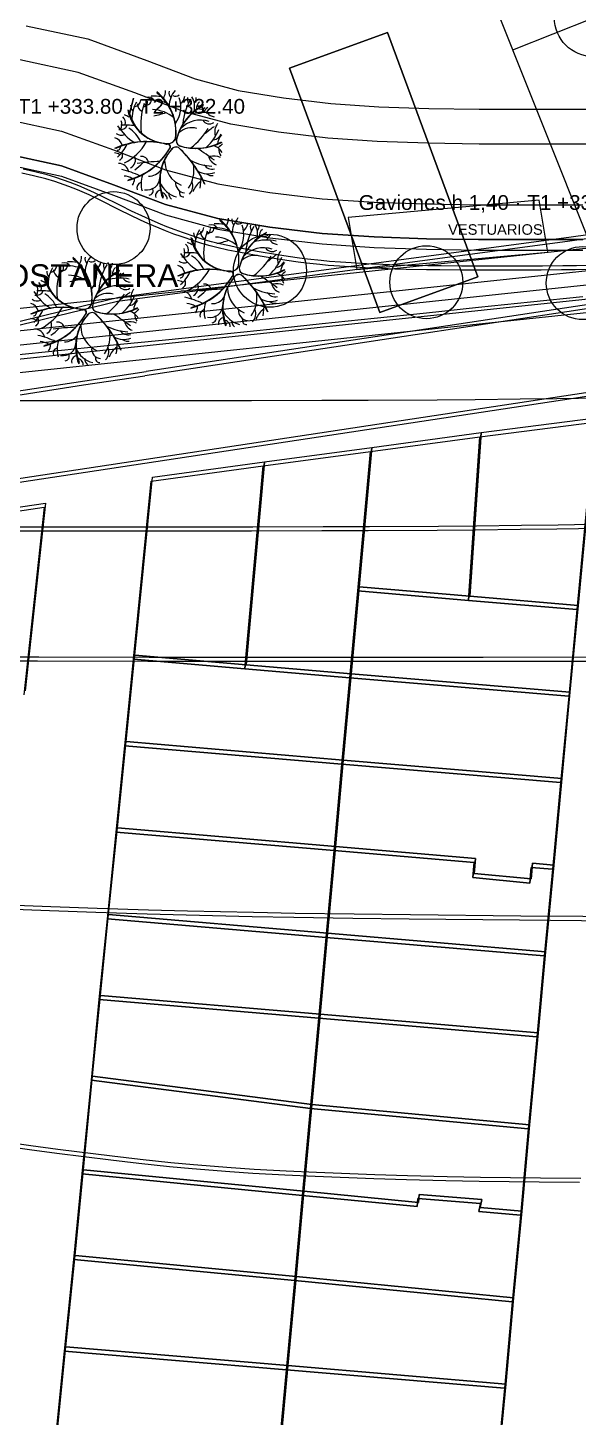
# Model space of a CAD drawing. Header units: metres. Extents: x -1097 to 1588, y -673 to 884.
# Drawn here: x 652.1 to 715.5, y 131.9 to 291.8 of the extents above; entities that cross this region are included whole.
import ezdxf

# ---------------------------------------------------------------- set-up
doc = ezdxf.new("R2010")
doc.units = ezdxf.units.M
for name, color, linetype, lineweight, plot in [('ARBOLES_PROY', 3, 'Continuous', 0, False), ('CORTE-TEXTO', 7, 'Continuous', 0, False), ('COTAS', 7, 'Continuous', 0, False), ('CRECIDA_Q100', 5, 'Continuous', 0, False), ('EXTENSIONES', 252, 'Continuous', 0, False), ('HATCHS', 7, 'Continuous', 0, False), ('PROY-CICLOVIA', 1, 'Continuous', 0, False), ('PROY-TEXTO', 7, 'Continuous', 0, False), ('SUDS-CUNETA_VERDE', 3, 'Continuous', 0, False), ('TERRAZAS-GAVIONES', 8, 'Continuous', 0, False), ('TERRENO', 188, 'Continuous', 0, False), ('Usos Dep.', 94, 'Continuous', 0, False), ('VEGETACION', 85, 'Continuous', 0, False), ('VISTA', 7, 'Continuous', 0, False), ('VISTA LEJOS', 7, 'Continuous', 0, False)]:
    doc.layers.add(name, color=color, linetype=linetype, lineweight=lineweight, plot=plot)
doc.styles.add('ARIAL', font='arial.ttf')

msp = doc.modelspace()

# ---------------------------------------------------------------- linework, layer by layer
at = {"layer": ''}
for points in [[(651.93, 292.06), (659.04, 290.54), (665.84, 288.07), (671.4, 285.95), (676.34, 284.62), (681.56, 283.76), (687.02, 283.09), (692.55, 282.74), (698.29, 282.53), (704.09, 282.44), (721.75, 282.44), (727.18, 282.69), (732.6, 283.25), (737.76, 284.04), (742.69, 285.34), (748.25, 287.38), (755.13, 289.84), (762.41, 291.19), (768.93, 291.88)], [(721.84, 278.44), (704.06, 278.44), (698.18, 278.54), (692.35, 278.74), (686.65, 279.11), (680.99, 279.79), (675.49, 280.71), (670.16, 282.14), (664.44, 284.32), (657.94, 286.68), (651.23, 288.12)]]:
    msp.add_lwpolyline(points, dxfattribs=at)
msp.add_lwpolyline([(690, 264), (712, 266), (711, 272), (689, 270)], close=True, dxfattribs=at)
at = {"layer": 'ARBOLES_PROY'}
for centre in [(662, 268.76), (680, 263.86), (698, 262.54), (716, 262.44)]:
    msp.add_circle(centre, 4.2, dxfattribs=at)
at = {"layer": 'CRECIDA_Q100'}
msp.add_lwpolyline([(650, 281.23), (656, 279.94), (662, 277.76), (668, 275.48), (674, 273.86), (680, 272.86), (686, 272.14), (692, 271.75), (698, 271.54), (704, 271.44), (710, 271.44), (716, 271.44)], dxfattribs=at)
at = {"layer": 'EXTENSIONES'}
msp.add_lwpolyline([(682.26, 287.18), (693.53, 291.29), (703.94, 263.15), (692.66, 259.05)], close=True, dxfattribs=at)
at = {"layer": 'HATCHS', "color": 251}
msp.add_lwpolyline([(693.53, 291.29), (682.26, 287.18), (692.66, 259.05), (703.94, 263.15)], close=True, dxfattribs=at)
at = {"layer": 'PROY-CICLOVIA'}
msp.add_lwpolyline([(560.77, 265.76), (635, 257.84), (719.22, 266.76), (798.36, 276.65), (829.56, 288.35), (830.48, 285.91), (798.99, 274.11), (719.52, 264.17), (635, 255.22), (560.47, 263.17), (485.5, 272.17), (485.81, 274.75), (560.77, 265.76)], close=True, dxfattribs=at)
at = {"layer": 'SUDS-CUNETA_VERDE'}
msp.add_lwpolyline([(560.29, 261.58), (635, 253.61), (719.7, 262.58), (799.37, 272.54), (831.06, 284.43), (904.04, 313.42), (905.22, 310.44), (832.23, 281.45), (832.2, 281.43), (800.32, 269.48), (800.14, 269.42), (799.96, 269.39), (720.08, 259.41), (720.05, 259.4), (635.17, 250.41), (635, 250.41), (634.83, 250.41), (559.94, 258.4), (559.92, 258.41), (484.93, 267.4), (485.31, 270.58), (560.29, 261.58)], close=True, dxfattribs=at)
msp.add_lwpolyline([(485.12, 268.99), (560.11, 259.99), (635, 252.01), (719.89, 260.99), (799.76, 270.98), (831.64, 282.93), (904.63, 311.93)], dxfattribs=at)
at = {"layer": 'TERRAZAS-GAVIONES'}
for points in [[(650, 277.23), (656, 275.94), (662, 273.76), (668, 271.48), (674, 269.86), (680, 268.86), (686, 268.14), (692, 267.75), (698, 267.54), (704, 267.44), (710, 267.44), (716, 267.44)], [(650, 277.23), (656, 275.94), (662, 273.76), (668, 271.48), (674, 269.86), (680, 268.86), (686, 268.14), (692, 267.75), (698, 267.54), (704, 267.44), (710, 267.44), (716, 267.44)], [(716, 267.44), (710, 267.44), (704, 267.44), (698, 267.54), (692, 267.75), (686, 268.14), (680, 268.86), (674, 269.86), (668, 271.48), (662, 273.76), (656, 275.94), (650, 277.23)], [(650, 277.23), (656, 275.94), (662, 273.76), (668, 271.48), (674, 269.86), (680, 268.86), (686, 268.14), (692, 267.75), (698, 267.54), (704, 267.44), (710, 267.44), (716, 267.44)], [(650, 276.03), (656, 274.74), (662, 272.56), (668, 270.28), (674, 268.66), (680, 267.66), (686, 266.94), (692, 266.55), (698, 266.34), (704, 266.24), (710, 266.24), (716, 266.24)], [(716, 260.86), (710, 260.24), (704, 259.61), (698, 258.98), (692, 258.35), (686, 257.73), (680, 257.11), (674, 256.49), (668, 255.88), (662, 255.28), (656, 254.68), (650, 254.06)]]:
    msp.add_lwpolyline(points, dxfattribs=at)
at = {"layer": 'TERRENO'}
for points in [[(717.45, 264.01), (715.12, 263.97), (713.57, 263.95), (711.23, 263.93), (708.9, 263.93), (704.23, 263.93), (701.9, 263.93), (699.57, 263.95), (698.01, 263.97), (695.68, 264.01), (694.38, 264.04), (692.83, 264.1), (691.53, 264.16), (689.2, 264.29), (687.99, 264.37), (686.7, 264.47), (685.74, 264.56), (684.19, 264.73), (683.24, 264.85), (681.94, 265.04), (680.73, 265.23), (678.4, 265.62), (677.22, 265.83), (676.01, 266.06), (675.17, 266.24), (673.88, 266.54), (673.13, 266.73), (672.18, 267), (671.34, 267.27), (669.79, 267.79), (668.95, 268.08), (668, 268.44), (667.25, 268.75), (665.96, 269.31), (665.12, 269.69), (663.91, 270.26), (662.73, 270.84), (660.4, 272.01), (659.18, 272.59), (657.86, 273.17), (656.87, 273.55), (655.23, 274.11), (654.21, 274.42), (652.8, 274.78), (651.46, 275.07)], [(645.26, 248.93), (653.4, 248.93), (669.73, 248.93), (677.87, 248.93), (685.97, 248.95), (691.31, 248.97), (699.26, 249.01), (703.63, 249.04), (708.79, 249.1), (713.01, 249.16), (720.53, 249.29)], [(645.26, 233.93), (653.4, 233.93), (669.73, 233.93), (677.87, 233.93), (685.97, 233.95), (691.31, 233.97), (699.26, 234.01), (703.63, 234.04), (708.79, 234.1), (713.01, 234.16), (720.53, 234.29)], [(644.87, 218.97), (653.25, 218.95), (665.95, 218.93), (678.74, 218.93), (704.4, 218.93), (717.19, 218.94), (729.89, 218.97), (738.27, 219), (750.71, 219.09), (757.53, 219.16), (765.57, 219.27), (772.14, 219.4), (783.8, 219.66), (789.76, 219.81), (795.98, 220.01), (800.39, 220.19), (807.39, 220.54), (811.54, 220.78), (816.98, 221.15), (821.9, 221.54), (831.24, 222.32), (835.87, 222.73), (840.45, 223.19)], [(644.51, 190.62), (654.62, 190.23), (659.96, 190.04), (665.86, 189.85), (670.37, 189.73), (677.97, 189.56), (682.76, 189.47), (689.53, 189.37), (696.02, 189.29), (708.72, 189.16), (715.87, 189.1), (724.63, 189.04), (732.07, 189.01), (745.63, 188.96), (754.77, 188.95), (768.62, 188.93), (782.57, 188.93), (810.57, 188.93), (824.52, 188.94), (838.41, 188.96)], [(649.16, 163.19), (652.33, 162.73), (655.46, 162.31), (661.68, 161.54), (664.92, 161.15), (668.44, 160.78), (671.05, 160.54), (675.37, 160.19), (678.04, 160.01), (681.72, 159.81), (685.2, 159.66), (691.94, 159.4), (695.7, 159.27), (700.25, 159.16), (704.07, 159.09), (710.98, 159), (715.61, 158.96)]]:
    msp.add_lwpolyline(points, dxfattribs=at)
at = {"layer": 'Usos Dep.'}
msp.add_lwpolyline([(698.66, 312.5), (717.21, 266.07), (735.79, 273.49), (717.23, 319.92)], close=True, dxfattribs=at)
msp.add_lwpolyline([(707.94, 289.28), (726.51, 296.7)], dxfattribs=at)
msp.add_circle((717.22, 292.99), 4.49, dxfattribs=at)
at = {"layer": 'VEGETACION'}
for centre, radius, start, end in [((667.96, 281.33), 3.84, 149.9473, -176.8254), ((664.27, 283.6), 0.878, -80.5732, -5.4598), ((665.71, 283.03), 0.939, 178.8709, -119.6274), ((672.99, 280.6), 7.86, 161.4244, -173.9045), ((665.8, 283.49), 0.548, -126.8376, -2.2225), ((665.35, 283.28), 0.561, -77.8599, 7.8919), ((666.02, 283.06), 0.775, 26.989, 112.3536), ((666.34, 278.73), 4.75, 68.3223, 95.6759), ((666.64, 277.37), 6.57, 82.3394, 92.5468), ((663.34, 279.85), 5.86, -7.0126, 51.7609), ((663.39, 279.84), 5.8, -7.0126, 51.7609), ((663.45, 279.82), 5.74, -7.0126, 51.7609), ((663.51, 279.81), 5.69, -7.0126, 51.7609), ((666.12, 284.62), 1.87, -30.3109, -0.1369), ((669.21, 284.36), 0.839, 169.6778, -136.2887), ((671.39, 282.69), 3, 140.203, 178.1947), ((669.16, 284.51), 0.58, -125.0679, -46.7585), ((666.62, 282.69), 3.13, -37.04, 20.2784), ((668.86, 284.19), 1.38, -52.2138, -10.7459), ((676.23, 280.34), 6.26, 148.3668, 175.7309), ((671.85, 283.65), 1.35, 174.4694, -156.1224), ((669.16, 282.74), 2.18, -14.1206, 31.5271), ((670.49, 283.79), 1.04, -37.8757, -0.6938), ((672.48, 282.59), 0.93, 129.1335, -169.7906), ((662.45, 280.88), 0.931, -14.6065, 49.1598), ((660.78, 276.28), 6.05, 60.2465, 65.6779), ((668.29, 283.24), 4.73, -169.3991, -90.6111), ((668.3, 283.19), 4.68, -169.3991, -90.6111), ((668.31, 283.14), 4.64, -169.3991, -90.6111), ((668.31, 283.09), 4.59, -169.3991, -90.6111), ((664.82, 282.83), 0.855, 175.5863, -134.2924), ((666.3, 278.33), 4.09, 49.1819, 87.2866), ((664.45, 292.81), 11.33, -78.8812, -71.6233), ((675, 277.6), 5.91, 117.2325, 165.0827), ((674.94, 277.61), 5.85, 117.2325, 165.0827), ((675.12, 277.58), 6.03, 117.2325, 165.0827), ((675.06, 277.59), 5.97, 117.2325, 165.0827), ((672.36, 277.08), 5, 77.262, 107.3482), ((672.07, 283.28), 0.81, -119.4079, -53.7772), ((673.49, 281.61), 1.21, 122.4262, 158.3906), ((673.68, 282.71), 1.13, -141.3142, -95.8118), ((667.59, 283.74), 6.03, -148.0271, -121.8354), ((662.81, 280.93), 0.827, -103.4701, -23.891), ((661.71, 280.66), 1.25, -25.4563, 21.2377), ((663.41, 273.27), 7.35, 81.8669, 94.4128), ((661.85, 277.25), 3.58, 23.3346, 57.9119), ((671.01, 278.12), 2.19, 74.3184, 131.5501), ((672, 278.07), 3.12, 70.8016, 137.4059), ((664.93, 285.35), 9.48, -50.9616, -32.7007), ((673.03, 281.68), 0.922, -146.5166, -56.5593), ((682.03, 268.77), 14.41, 125.9438, 130.9474), ((669.34, 281.96), 5.12, -49.014, -20.954), ((675.33, 279.79), 1.69, 143.1596, -166.5877), ((665.76, 269.84), 8.88, 74.7272, 114.2407), ((661.87, 278.02), 1.15, 14.1637, 76.1762), ((665.79, 269.92), 8.79, 74.7272, 114.2407), ((665.82, 270.01), 8.7, 74.7272, 114.2407), ((662.86, 280.33), 0.88, -130.2988, -61.7859), ((665.85, 270.1), 8.61, 74.7272, 114.2407), ((659.28, 280.48), 4.76, -47.9098, -25.8136), ((660.62, 281.5), 5.87, -63.0744, -28.8672), ((668.23, 278.12), 0.308, -49.8029, 114.2093), ((668.22, 278.12), 0.311, -49.8029, 114.2093), ((668.24, 278.13), 0.305, -49.8029, 114.2093), ((668.25, 278.13), 0.302, -49.8029, 114.2093), ((668.29, 279.42), 0.907, -93.1322, -17.9739), ((668.3, 279.41), 0.898, -93.1322, -17.9739), ((668.31, 279.4), 0.889, -93.1322, -17.9739), ((668.31, 279.39), 0.88, -93.1322, -17.9739), ((669.89, 278.82), 0.667, 153.4198, -121.2712), ((669.88, 278.82), 0.66, 153.4198, -121.2712), ((669.91, 278.83), 0.681, 153.4198, -121.2712), ((669.9, 278.83), 0.674, 153.4198, -121.2712), ((671.47, 284.15), 6.2, -108.1317, -62.2585), ((671.49, 284.2), 6.26, -108.1317, -62.2585), ((671.52, 284.26), 6.33, -108.1317, -62.2585), ((671.54, 284.32), 6.39, -108.1317, -62.2585), ((673.14, 276.78), 1.51, 26.9787, 76.13), ((673.33, 280.04), 1.13, -79.471, -22.6738), ((675.8, 278.31), 1.83, 139.4516, 176.9574), ((681.6, 270.28), 10.79, 130.7293, 134.4144), ((662.12, 276.42), 0.997, 52.2518, 90.5793), ((662.42, 278.12), 0.39, -87.4794, 11.746), ((662.44, 277.14), 0.61, -65.7095, 27.1401), ((661.57, 281.91), 7.95, -74.8679, -30.4024), ((661.64, 281.87), 7.87, -74.8679, -30.4024), ((661.72, 281.84), 7.79, -74.8679, -30.4024), ((661.79, 281.8), 7.71, -74.8679, -30.4024), ((663.46, 276.63), 1.07, -61.5198, 22.9503), ((665.24, 276.23), 0.78, 6.6356, 100.1339), ((672.8, 274.18), 5.51, 138.4124, -158.9788), ((672.76, 274.22), 5.45, 138.4124, -158.9788), ((672.72, 274.26), 5.4, 138.4124, -158.9788), ((672.69, 274.3), 5.34, 138.4124, -158.9788), ((669.2, 277.47), 0.634, 64.1571, 144.9717), ((669.2, 277.46), 0.64, 64.1571, 144.9717), ((669.2, 277.49), 0.621, 64.1571, 144.9717), ((669.2, 277.48), 0.627, 64.1571, 144.9717), ((661, 268.84), 12.51, 23.8645, 47.4059), ((660.92, 268.74), 12.64, 23.8645, 47.4059), ((660.84, 268.64), 12.77, 23.8645, 47.4059), ((660.75, 268.55), 12.9, 23.8645, 47.4059), ((637.29, 226.83), 61.59, 53.8701, 56.0677), ((674.26, 277.36), 1.37, -169.0993, -108.5458), ((673.55, 275.27), 1.78, 65.2459, 104.8545), ((675.42, 277.83), 1.31, 175.4194, -146.0112), ((662.55, 274.99), 1.22, 10.8837, 88.4892), ((661.23, 267.27), 8.4, 63.1155, 78.2042), ((662.47, 278.71), 3.78, -58.5365, -40.244), ((668.28, 247.86), 28.58, 91.8959, 97.1824), ((666.1, 276.4), 1.65, -93.0608, -33.7955), ((671.03, 276.6), 3.15, -178.6401, -113.41), ((667.54, 275.44), 3.72, -34.2307, 10.3731), ((673.54, 281.57), 5.67, -117.2715, -92.2861), ((672.83, 277.1), 2.09, -122.2591, -66.9897), ((673.33, 276.6), 1.05, -148.9222, -74.8688), ((663.2, 273.02), 1.74, 55.0521, 89.7129), ((663.1, 274.44), 1.31, -33.6652, 0.2761), ((665.36, 273.4), 0.66, 109.7766, -161.1616), ((668.37, 273.89), 3.2, 162.2918, -164.5827), ((665.86, 274.63), 1.47, -101.2643, -1.1503), ((669.97, 275.13), 2.86, -157.3326, -104.242), ((670.26, 273.94), 1.12, 172.8016, -94.3436), ((669.7, 273.62), 1.42, -42.0554, 18.6273), ((673.37, 272.2), 2.35, 124.7312, 160.552), ((666.11, 274.52), 5.97, -11.3278, 2.7521), ((673.34, 275.88), 1.08, -121.9118, -83.5178), ((666.05, 273.08), 0.513, -86.0663, 31.7343), ((667.51, 272.48), 0.675, 102.0332, -164.9929), ((667.47, 272.13), 0.696, -2.8136, 89.859), ((669.17, 272.75), 0.818, 174.9157, -126.473), ((670.05, 272.81), 0.456, 157.6352, -83.3031), ((671.51, 268.91), 0.878, -80.5732, -5.4598), ((673.04, 268.8), 0.548, -126.8376, -2.2225), ((672.59, 268.6), 0.561, -77.8599, 7.8919), ((673.26, 268.37), 0.775, 26.989, 112.3536), ((673.58, 264.05), 4.75, 68.3223, 95.6759), ((673.88, 262.68), 6.57, 82.3394, 92.5468), ((670.58, 265.17), 5.86, -7.0126, 51.7609), ((670.64, 265.15), 5.8, -7.0126, 51.7609), ((670.69, 265.14), 5.74, -7.0126, 51.7609), ((670.75, 265.12), 5.69, -7.0126, 51.7609), ((673.36, 269.93), 1.87, -30.3109, -0.1369), ((676.46, 269.67), 0.839, 169.6778, -136.2887), ((678.63, 268.01), 3, 140.203, 178.1947), ((676.4, 269.83), 0.58, -125.0679, -46.7585), ((673.86, 268.01), 3.13, -37.04, 20.2784), ((676.1, 269.51), 1.38, -52.2138, -10.7459), ((683.48, 265.65), 6.26, 148.3668, 175.7309), ((679.09, 268.96), 1.35, 174.4694, -156.1224), ((676.4, 268.06), 2.18, -14.1206, 31.5271), ((677.73, 269.1), 1.04, -37.8757, -0.6938), ((668.03, 261.59), 6.05, 60.2465, 65.6779), ((675.54, 268.55), 4.73, -169.3991, -90.6111), ((675.54, 268.51), 4.68, -169.3991, -90.6111), ((675.55, 268.46), 4.64, -169.3991, -90.6111), ((675.56, 268.41), 4.59, -169.3991, -90.6111), ((672.07, 268.14), 0.855, 175.5863, -134.2924), ((675.2, 266.64), 3.84, 149.9473, -176.8254), ((672.96, 268.34), 0.939, 178.8709, -119.6274), ((680.23, 265.91), 7.86, 161.4244, -173.9045), ((673.54, 263.65), 4.09, 49.1819, 87.2866), ((671.69, 278.12), 11.33, -78.8812, -71.6233), ((682.18, 262.92), 5.85, 117.2325, 165.0827), ((682.37, 262.9), 6.03, 117.2325, 165.0827), ((682.31, 262.91), 5.97, 117.2325, 165.0827), ((682.24, 262.91), 5.91, 117.2325, 165.0827), ((679.6, 262.39), 5, 77.262, 107.3482), ((679.72, 267.9), 0.93, 129.1335, -169.7906), ((679.31, 268.6), 0.81, -119.4079, -53.7772), ((680.73, 266.93), 1.21, 122.4262, 158.3906), ((680.93, 268.02), 1.13, -141.3142, -95.8118), ((656.46, 265.55), 1.87, -30.3109, -0.1369), ((659.55, 265.29), 0.839, 169.6778, -136.2887), ((661.73, 263.63), 3, 140.203, 178.1947), ((674.83, 269.05), 6.03, -148.0271, -121.8354), ((670.06, 266.25), 0.827, -103.4701, -23.891), ((668.95, 265.98), 1.25, -25.4563, 21.2377), ((670.65, 258.58), 7.35, 81.8669, 94.4128), ((669.69, 266.2), 0.931, -14.6065, 49.1598), ((669.09, 262.56), 3.58, 23.3346, 57.9119), ((678.25, 263.44), 2.19, 74.3184, 131.5501), ((679.24, 263.38), 3.12, 70.8016, 137.4059), ((672.18, 270.67), 9.48, -50.9616, -32.7007), ((680.27, 266.99), 0.922, -146.5166, -56.5593), ((689.27, 254.09), 14.41, 125.9438, 130.9474), ((676.58, 267.27), 5.12, -49.014, -20.954), ((682.57, 265.1), 1.69, 143.1596, -166.5877), ((658.3, 262.27), 3.84, 149.9473, -176.8254), ((654.61, 264.54), 0.878, -80.5732, -5.4598), ((656.05, 263.96), 0.939, 178.8709, -119.6274), ((663.33, 261.53), 7.86, 161.4244, -173.9045), ((656.14, 264.42), 0.548, -126.8376, -2.2225), ((655.69, 264.22), 0.561, -77.8599, 7.8919), ((656.36, 264), 0.775, 26.989, 112.3536), ((656.68, 259.67), 4.75, 68.3223, 95.6759), ((656.98, 258.31), 6.57, 82.3394, 92.5468), ((653.68, 260.79), 5.86, -7.0126, 51.7609), ((653.73, 260.77), 5.8, -7.0126, 51.7609), ((653.79, 260.76), 5.74, -7.0126, 51.7609), ((653.85, 260.74), 5.69, -7.0126, 51.7609), ((659.5, 265.45), 0.58, -125.0679, -46.7585), ((656.96, 263.63), 3.13, -37.04, 20.2784), ((665.46, 258.52), 6.03, 117.2325, 165.0827), ((665.4, 258.53), 5.97, 117.2325, 165.0827), ((659.2, 265.13), 1.38, -52.2138, -10.7459), ((666.57, 261.27), 6.26, 148.3668, 175.7309), ((662.19, 264.58), 1.35, 174.4694, -156.1224), ((659.5, 263.68), 2.18, -14.1206, 31.5271), ((660.83, 264.73), 1.04, -37.8757, -0.6938), ((662.82, 263.52), 0.93, 129.1335, -169.7906), ((673, 255.15), 8.88, 74.7272, 114.2407), ((669.11, 263.33), 1.15, 14.1637, 76.1762), ((673.03, 255.24), 8.79, 74.7272, 114.2407), ((673.06, 255.32), 8.7, 74.7272, 114.2407), ((670.1, 265.64), 0.88, -130.2988, -61.7859), ((673.1, 255.41), 8.61, 74.7272, 114.2407), ((667.86, 266.81), 5.87, -63.0744, -28.8672), ((675.53, 264.73), 0.907, -93.1322, -17.9739), ((675.54, 264.72), 0.898, -93.1322, -17.9739), ((675.55, 264.71), 0.889, -93.1322, -17.9739), ((675.55, 264.7), 0.88, -93.1322, -17.9739), ((677.12, 264.13), 0.66, 153.4198, -121.2712), ((677.15, 264.15), 0.681, 153.4198, -121.2712), ((677.13, 264.14), 0.667, 153.4198, -121.2712), ((677.14, 264.14), 0.674, 153.4198, -121.2712), ((678.71, 269.46), 6.2, -108.1317, -62.2585), ((678.74, 269.52), 6.26, -108.1317, -62.2585), ((678.76, 269.58), 6.33, -108.1317, -62.2585), ((678.79, 269.64), 6.39, -108.1317, -62.2585), ((680.57, 265.36), 1.13, -79.471, -22.6738), ((683.05, 263.62), 1.83, 139.4516, 176.9574), ((652.79, 261.82), 0.931, -14.6065, 49.1598), ((651.13, 257.22), 6.05, 60.2465, 65.6779), ((658.63, 264.18), 4.73, -169.3991, -90.6111), ((658.64, 264.13), 4.68, -169.3991, -90.6111), ((658.65, 264.08), 4.64, -169.3991, -90.6111), ((658.65, 264.03), 4.59, -169.3991, -90.6111), ((655.16, 263.76), 0.855, 175.5863, -134.2924), ((656.64, 259.27), 4.09, 49.1819, 87.2866), ((654.79, 273.74), 11.33, -78.8812, -71.6233), ((665.34, 258.54), 5.91, 117.2325, 165.0827), ((665.28, 258.54), 5.85, 117.2325, 165.0827), ((662.7, 258.01), 5, 77.262, 107.3482), ((662.41, 264.22), 0.81, -119.4079, -53.7772), ((663.83, 262.55), 1.21, 122.4262, 158.3906), ((664.03, 263.65), 1.13, -141.3142, -95.8118), ((669.36, 261.73), 0.997, 52.2518, 90.5793), ((669.66, 263.43), 0.39, -87.4794, 11.746), ((666.53, 265.79), 4.76, -47.9098, -25.8136), ((669.69, 262.45), 0.61, -65.7095, 27.1401), ((668.81, 267.22), 7.95, -74.8679, -30.4024), ((668.88, 267.19), 7.87, -74.8679, -30.4024), ((668.96, 267.15), 7.79, -74.8679, -30.4024), ((669.03, 267.12), 7.71, -74.8679, -30.4024), ((670.7, 261.95), 1.07, -61.5198, 22.9503), ((672.48, 261.54), 0.78, 6.6356, 100.1339), ((680.04, 259.49), 5.51, 138.4124, -158.9788), ((680, 259.53), 5.45, 138.4124, -158.9788), ((679.97, 259.57), 5.4, 138.4124, -158.9788), ((679.93, 259.62), 5.34, 138.4124, -158.9788), ((675.47, 263.44), 0.311, -49.8029, 114.2093), ((675.47, 263.44), 0.308, -49.8029, 114.2093), ((675.49, 263.44), 0.302, -49.8029, 114.2093), ((675.48, 263.44), 0.305, -49.8029, 114.2093), ((676.45, 262.78), 0.64, 64.1571, 144.9717), ((676.44, 262.81), 0.621, 64.1571, 144.9717), ((676.44, 262.8), 0.627, 64.1571, 144.9717), ((676.44, 262.79), 0.634, 64.1571, 144.9717), ((668.24, 254.16), 12.51, 23.8645, 47.4059), ((668.16, 254.06), 12.64, 23.8645, 47.4059), ((668.08, 253.96), 12.77, 23.8645, 47.4059), ((668, 253.86), 12.9, 23.8645, 47.4059), ((644.53, 212.15), 61.59, 53.8701, 56.0677), ((681.51, 262.68), 1.37, -169.0993, -108.5458), ((680.8, 260.59), 1.78, 65.2459, 104.8545), ((680.38, 262.09), 1.51, 26.9787, 76.13), ((688.84, 255.6), 10.79, 130.7293, 134.4144), ((682.66, 263.15), 1.31, 175.4194, -146.0112), ((657.93, 264.67), 6.03, -148.0271, -121.8354), ((653.15, 261.87), 0.827, -103.4701, -23.891), ((652.05, 261.6), 1.25, -25.4563, 21.2377), ((653.75, 254.2), 7.35, 81.8669, 94.4128), ((652.19, 258.18), 3.58, 23.3346, 57.9119), ((661.35, 259.06), 2.19, 74.3184, 131.5501), ((662.34, 259), 3.12, 70.8016, 137.4059), ((655.27, 266.29), 9.48, -50.9616, -32.7007), ((663.37, 262.61), 0.922, -146.5166, -56.5593), ((672.37, 249.71), 14.41, 125.9438, 130.9474), ((659.68, 262.89), 5.12, -49.014, -20.954), ((665.67, 260.73), 1.69, 143.1596, -166.5877), ((669.8, 260.31), 1.22, 10.8837, 88.4892), ((668.48, 252.58), 8.4, 63.1155, 78.2042), ((669.72, 264.02), 3.78, -58.5365, -40.244), ((675.52, 233.17), 28.58, 91.8959, 97.1824), ((673.35, 261.72), 1.65, -93.0608, -33.7955), ((678.27, 261.92), 3.15, -178.6401, -113.41), ((674.78, 260.75), 3.72, -34.2307, 10.3731), ((680.78, 266.88), 5.67, -117.2715, -92.2861), ((680.07, 262.41), 2.09, -122.2591, -66.9897), ((680.58, 261.91), 1.05, -148.9222, -74.8688), ((656.1, 250.77), 8.88, 74.7272, 114.2407), ((652.21, 258.96), 1.15, 14.1637, 76.1762), ((656.13, 250.86), 8.79, 74.7272, 114.2407), ((656.16, 250.95), 8.7, 74.7272, 114.2407), ((653.2, 261.26), 0.88, -130.2988, -61.7859), ((656.19, 251.03), 8.61, 74.7272, 114.2407), ((652.76, 259.05), 0.39, -87.4794, 11.746), ((649.62, 261.42), 4.76, -47.9098, -25.8136), ((650.96, 262.44), 5.87, -63.0744, -28.8672), ((658.57, 259.06), 0.308, -49.8029, 114.2093), ((658.56, 259.06), 0.311, -49.8029, 114.2093), ((658.58, 259.06), 0.305, -49.8029, 114.2093), ((658.59, 259.07), 0.302, -49.8029, 114.2093), ((658.63, 260.35), 0.907, -93.1322, -17.9739), ((658.64, 260.34), 0.898, -93.1322, -17.9739), ((658.65, 260.33), 0.889, -93.1322, -17.9739), ((658.65, 260.32), 0.88, -93.1322, -17.9739), ((659.54, 258.41), 0.634, 64.1571, 144.9717), ((659.54, 258.4), 0.64, 64.1571, 144.9717), ((659.54, 258.43), 0.621, 64.1571, 144.9717), ((659.54, 258.42), 0.627, 64.1571, 144.9717), ((660.23, 259.76), 0.667, 153.4198, -121.2712), ((660.22, 259.75), 0.66, 153.4198, -121.2712), ((660.25, 259.77), 0.681, 153.4198, -121.2712), ((660.24, 259.76), 0.674, 153.4198, -121.2712), ((661.83, 265.14), 6.26, -108.1317, -62.2585), ((661.81, 265.08), 6.2, -108.1317, -62.2585), ((661.86, 265.2), 6.33, -108.1317, -62.2585), ((661.88, 265.26), 6.39, -108.1317, -62.2585), ((663.48, 257.72), 1.51, 26.9787, 76.13), ((663.67, 260.98), 1.13, -79.471, -22.6738), ((666.14, 259.24), 1.83, 139.4516, 176.9574), ((671.94, 251.22), 10.79, 130.7293, 134.4144), ((670.44, 258.33), 1.74, 55.0521, 89.7129), ((670.35, 259.75), 1.31, -33.6652, 0.2761), ((672.61, 258.72), 0.66, 109.7766, -161.1616), ((675.62, 259.2), 3.2, 162.2918, -164.5827), ((673.11, 259.94), 1.47, -101.2643, -1.1503), ((677.21, 260.44), 2.86, -157.3326, -104.242), ((677.5, 259.25), 1.12, 172.8016, -94.3436), ((676.95, 258.94), 1.42, -42.0554, 18.6273), ((680.62, 257.51), 2.35, 124.7312, 160.552), ((673.35, 259.83), 5.97, -11.3278, 2.7521), ((680.58, 261.19), 1.08, -121.9118, -83.5178), ((652.46, 257.35), 0.997, 52.2518, 90.5793), ((652.78, 258.07), 0.61, -65.7095, 27.1401), ((651.91, 262.84), 7.95, -74.8679, -30.4024), ((651.98, 262.81), 7.87, -74.8679, -30.4024), ((652.06, 262.77), 7.79, -74.8679, -30.4024), ((652.13, 262.74), 7.71, -74.8679, -30.4024), ((653.8, 257.57), 1.07, -61.5198, 22.9503), ((655.58, 257.17), 0.78, 6.6356, 100.1339), ((663.14, 255.11), 5.51, 138.4124, -158.9788), ((663.1, 255.15), 5.45, 138.4124, -158.9788), ((663.06, 255.2), 5.4, 138.4124, -158.9788), ((663.03, 255.24), 5.34, 138.4124, -158.9788), ((661.37, 257.54), 3.15, -178.6401, -113.41), ((651.34, 249.78), 12.51, 23.8645, 47.4059), ((651.26, 249.68), 12.64, 23.8645, 47.4059), ((651.18, 249.58), 12.77, 23.8645, 47.4059), ((651.09, 249.48), 12.9, 23.8645, 47.4059), ((663.88, 262.5), 5.67, -117.2715, -92.2861), ((627.63, 207.77), 61.59, 53.8701, 56.0677), ((664.6, 258.3), 1.37, -169.0993, -108.5458), ((663.89, 256.21), 1.78, 65.2459, 104.8545), ((665.76, 258.77), 1.31, 175.4194, -146.0112), ((673.3, 258.39), 0.513, -86.0663, 31.7343), ((674.75, 257.79), 0.675, 102.0332, -164.9929), ((674.72, 257.44), 0.696, -2.8136, 89.859), ((676.41, 258.07), 0.818, 174.9157, -126.473), ((677.29, 258.12), 0.456, 157.6352, -83.3031), ((652.89, 255.93), 1.22, 10.8837, 88.4892), ((651.57, 248.2), 8.4, 63.1155, 78.2042), ((652.81, 259.65), 3.78, -58.5365, -40.244), ((658.62, 228.79), 28.58, 91.8959, 97.1824), ((656.44, 257.34), 1.65, -93.0608, -33.7955), ((657.88, 256.38), 3.72, -34.2307, 10.3731), ((663.17, 258.03), 2.09, -122.2591, -66.9897), ((663.67, 257.53), 1.05, -148.9222, -74.8688), ((663.68, 256.82), 1.08, -121.9118, -83.5178), ((653.54, 253.96), 1.74, 55.0521, 89.7129), ((653.44, 255.37), 1.31, -33.6652, 0.2761), ((655.7, 254.34), 0.66, 109.7766, -161.1616), ((658.71, 254.82), 3.2, 162.2918, -164.5827), ((656.2, 255.56), 1.47, -101.2643, -1.1503), ((656.39, 254.01), 0.513, -86.0663, 31.7343), ((660.31, 256.06), 2.86, -157.3326, -104.242), ((660.6, 254.87), 1.12, 172.8016, -94.3436), ((660.04, 254.56), 1.42, -42.0554, 18.6273), ((663.72, 253.14), 2.35, 124.7312, 160.552), ((656.45, 255.46), 5.97, -11.3278, 2.7521), ((657.85, 253.41), 0.675, 102.0332, -164.9929), ((657.81, 253.06), 0.696, -2.8136, 89.859), ((659.51, 253.69), 0.818, 174.9157, -126.473), ((660.39, 253.74), 0.456, 157.6352, -83.3031)]:
    msp.add_arc(centre, radius, start, end, dxfattribs=at)
at = {"layer": 'VISTA'}
for points in [[(801.18, 272.33), (665.61, 251.78)], [(801.33, 272.8), (665.76, 252.25)], [(801.7, 262.3), (637.47, 237.4)], [(801.85, 262.77), (637.62, 237.87)], [(637.33, 247.49), (644.4, 248.56), (651.47, 249.63), (658.54, 250.71), (665.61, 251.78)], [(637.48, 247.96), (644.55, 249.03), (651.62, 250.1), (658.69, 251.18), (665.76, 252.25)]]:
    msp.add_lwpolyline(points, dxfattribs=at)
at = {"layer": 'VISTA LEJOS'}
for points in [[(717.45, 264.01), (715.12, 263.97), (713.57, 263.95), (711.23, 263.93), (708.9, 263.93), (704.23, 263.93), (701.9, 263.93), (699.57, 263.95), (698.01, 263.97), (695.68, 264.01), (694.38, 264.04), (692.83, 264.1), (691.53, 264.16), (689.2, 264.29), (687.99, 264.37), (686.7, 264.47), (685.74, 264.56), (684.19, 264.73), (683.24, 264.85), (681.94, 265.04), (680.73, 265.23), (678.4, 265.62), (677.22, 265.83), (676.01, 266.06), (675.17, 266.24), (673.88, 266.54), (673.13, 266.73), (672.18, 267), (671.34, 267.27), (669.79, 267.79), (668.95, 268.08), (668, 268.44), (667.25, 268.75), (665.96, 269.31), (665.12, 269.69), (663.91, 270.26), (662.73, 270.84), (660.4, 272.01), (659.18, 272.59), (657.86, 273.17), (656.87, 273.55), (655.23, 274.11), (654.21, 274.42), (652.8, 274.78), (651.46, 275.07)], [(717.6, 264.48), (715.27, 264.44), (713.72, 264.42), (711.38, 264.4), (709.05, 264.4), (704.39, 264.4), (702.05, 264.4), (699.72, 264.42), (698.16, 264.44), (695.83, 264.48), (694.54, 264.51), (692.98, 264.57), (691.68, 264.63), (689.35, 264.76), (688.14, 264.84), (686.85, 264.94), (685.9, 265.03), (684.34, 265.2), (683.39, 265.32), (682.09, 265.51), (680.88, 265.7), (678.55, 266.09), (677.37, 266.3), (676.16, 266.53), (675.33, 266.71), (674.03, 267.01), (673.28, 267.2), (672.33, 267.47), (671.5, 267.74), (669.94, 268.26), (669.1, 268.55), (668.15, 268.91), (667.41, 269.22), (666.11, 269.78), (665.27, 270.16), (664.06, 270.73), (662.88, 271.31), (660.55, 272.48), (659.33, 273.06), (658.01, 273.64), (657.02, 274.02), (655.38, 274.58), (654.36, 274.89), (652.95, 275.25), (651.61, 275.54)], [(714.53, 267.26), (662.47, 260.31)], [(714.68, 267.73), (662.62, 260.78)], [(716.43, 267.52), (714.53, 267.26)], [(716.58, 267.99), (714.68, 267.73)], [(662.62, 260.78), (650.14, 257.74)], [(662.47, 260.31), (649.99, 257.27)], [(715.34, 249.2), (720.53, 249.29)], [(704.17, 244.76), (717.35, 246.45)], [(704.32, 245.23), (717.5, 246.92)], [(717.35, 246.45), (715.32, 224.86)], [(717.5, 246.92), (715.47, 225.33)], [(691.57, 243.04), (704.17, 244.76)], [(691.72, 243.51), (704.32, 245.23)], [(704.17, 244.76), (702.85, 225.92)], [(702.85, 225.92), (704.17, 244.76)], [(704.32, 245.23), (703, 226.39)], [(703, 226.39), (704.32, 245.23)], [(679.23, 241.39), (691.57, 243.04)], [(679.38, 241.86), (691.72, 243.51)], [(691.57, 243.04), (690.1, 227.01)], [(690.1, 227.01), (691.57, 243.04)], [(691.72, 243.51), (690.25, 227.48)], [(690.25, 227.48), (691.72, 243.51)], [(691.57, 243.04), (691.57, 243.04)], [(691.72, 243.51), (691.72, 243.51)], [(666.5, 240.11), (679.38, 241.86)], [(679.38, 241.86), (677.25, 218.51)], [(677.25, 218.51), (679.38, 241.86)], [(664.44, 219.61), (666.5, 240.11)], [(666.35, 239.64), (679.23, 241.39)], [(679.23, 241.39), (677.1, 218.04)], [(677.1, 218.04), (679.23, 241.39)], [(664.29, 219.14), (666.35, 239.64)], [(641.63, 235.26), (654.16, 237.11)], [(654.16, 237.11), (651.82, 215.51)], [(654.16, 237.11), (654.16, 237.11)], [(641.48, 234.79), (654.01, 236.64)], [(654.01, 236.64), (651.67, 215.04)], [(654.01, 236.64), (654.01, 236.64)], [(645.26, 233.93), (653.4, 233.93), (669.73, 233.93), (677.87, 233.93), (685.97, 233.95), (691.31, 233.97), (699.26, 234.01), (703.63, 234.04), (708.79, 234.1), (713.01, 234.16), (720.53, 234.29)], [(645.41, 234.4), (653.55, 234.4), (669.88, 234.4), (678.02, 234.4), (686.12, 234.42), (691.46, 234.44), (699.41, 234.48), (703.78, 234.51), (708.94, 234.57), (713.16, 234.63), (720.68, 234.76)], [(689.35, 217.48), (690.25, 227.48)], [(690.25, 227.48), (689.35, 217.48)], [(690.25, 227.48), (703, 226.39)], [(703, 226.39), (690.25, 227.48)], [(689.2, 217.01), (690.1, 227.01)], [(690.1, 227.01), (689.2, 217.01)], [(690.1, 227.01), (702.85, 225.92)], [(702.85, 225.92), (690.1, 227.01)], [(702.85, 225.92), (715.32, 224.86)], [(702.85, 225.92), (702.85, 225.92)], [(715.32, 224.86), (702.85, 225.92)], [(703, 226.39), (715.47, 225.33)], [(703, 226.39), (703, 226.39)], [(715.47, 225.33), (703, 226.39)], [(715.32, 224.86), (714.38, 214.89)], [(715.47, 225.33), (714.53, 215.36)], [(644.87, 218.97), (653.25, 218.95), (665.95, 218.93), (678.74, 218.93), (704.4, 218.93), (717.19, 218.94), (729.89, 218.97), (738.27, 219), (750.71, 219.09), (757.53, 219.16), (765.57, 219.27), (772.14, 219.4), (783.8, 219.66), (789.76, 219.81), (795.98, 220.01), (800.39, 220.19), (807.39, 220.54), (811.54, 220.78), (816.98, 221.15), (821.9, 221.54), (831.24, 222.32), (835.87, 222.73), (840.45, 223.19)], [(645.02, 219.44), (653.4, 219.42), (666.1, 219.4), (678.89, 219.4), (704.55, 219.4), (717.34, 219.41), (730.04, 219.44), (738.42, 219.47), (750.86, 219.56), (757.69, 219.63), (765.72, 219.74), (772.29, 219.87), (783.95, 220.13), (789.91, 220.28), (796.13, 220.48), (800.54, 220.66), (807.54, 221.01), (811.69, 221.25), (817.13, 221.62), (822.05, 222.01), (831.39, 222.79), (836.02, 223.2), (840.6, 223.66)], [(663.29, 209.2), (664.29, 219.14)], [(663.44, 209.67), (664.44, 219.61)], [(664.29, 219.14), (677.1, 218.04)], [(677.1, 218.04), (664.29, 219.14)], [(664.44, 219.61), (677.25, 218.51)], [(677.25, 218.51), (664.44, 219.61)], [(677.1, 218.04), (689.2, 217.01)], [(677.1, 218.04), (677.1, 218.04)], [(689.2, 217.01), (677.1, 218.04)], [(677.25, 218.51), (689.35, 217.48)], [(677.25, 218.51), (677.25, 218.51)], [(689.35, 217.48), (677.25, 218.51)], [(688.44, 207.55), (689.35, 217.48)], [(689.35, 217.48), (688.44, 207.55)], [(689.35, 217.48), (714.53, 215.36)], [(714.53, 215.36), (689.35, 217.48)], [(688.29, 207.08), (689.2, 217.01)], [(689.2, 217.01), (688.29, 207.08)], [(689.2, 217.01), (714.38, 214.89)], [(714.38, 214.89), (689.2, 217.01)], [(714.38, 214.89), (713.45, 204.95)], [(714.53, 215.36), (713.6, 205.42)], [(662.44, 199.73), (663.44, 209.67)], [(663.44, 209.67), (688.44, 207.55)], [(688.44, 207.55), (663.44, 209.67)], [(662.29, 199.26), (663.29, 209.2)], [(663.29, 209.2), (688.29, 207.08)], [(688.29, 207.08), (663.29, 209.2)], [(687.38, 197.14), (688.29, 207.08)], [(688.29, 207.08), (687.38, 197.14)], [(687.53, 197.61), (688.44, 207.55)], [(688.44, 207.55), (687.53, 197.61)], [(688.29, 207.08), (713.45, 204.95)], [(713.45, 204.95), (688.29, 207.08)], [(688.44, 207.55), (713.6, 205.42)], [(713.6, 205.42), (688.44, 207.55)], [(713.45, 204.95), (712.51, 194.98)], [(713.6, 205.42), (712.66, 195.45)], [(713.45, 204.95), (713.45, 204.95)], [(713.6, 205.42), (713.6, 205.42)], [(661.29, 189.29), (662.29, 199.26)], [(661.44, 189.76), (662.44, 199.73)], [(662.29, 199.26), (687.38, 197.14)], [(687.38, 197.14), (662.29, 199.26)], [(662.29, 199.26), (662.29, 199.26)], [(662.44, 199.73), (687.53, 197.61)], [(687.53, 197.61), (662.44, 199.73)], [(662.44, 199.73), (662.44, 199.73)], [(686.48, 187.14), (687.38, 197.14)], [(687.38, 197.14), (686.48, 187.14)], [(686.63, 187.61), (687.53, 197.61)], [(687.53, 197.61), (686.63, 187.61)], [(687.38, 197.14), (703.51, 195.76)], [(703.51, 195.76), (687.38, 197.14)], [(687.53, 197.61), (703.66, 196.23)], [(703.66, 196.23), (687.53, 197.61)], [(703.51, 195.76), (703.35, 194.04)], [(703.35, 194.04), (703.51, 195.76)], [(703.66, 196.23), (703.5, 194.51)], [(703.5, 194.51), (703.66, 196.23)], [(703.51, 195.76), (703.51, 195.76)], [(703.66, 196.23), (703.66, 196.23)], [(709.92, 193.39), (710.07, 195.2)], [(710.07, 195.2), (709.92, 193.39)], [(710.07, 193.86), (710.22, 195.67)], [(710.22, 195.67), (710.07, 193.86)], [(710.07, 195.2), (712.51, 194.98)], [(712.51, 194.98), (710.07, 195.2)], [(710.22, 195.67), (712.66, 195.45)], [(712.66, 195.45), (710.22, 195.67)], [(712.66, 195.45), (711.72, 185.48)], [(703.35, 194.04), (709.92, 193.39)], [(709.92, 193.39), (703.35, 194.04)], [(703.35, 194.04), (703.35, 194.04)], [(703.5, 194.51), (710.07, 193.86)], [(710.07, 193.86), (703.5, 194.51)], [(703.5, 194.51), (703.5, 194.51)], [(712.51, 194.98), (711.57, 185.01)], [(644.51, 190.62), (654.62, 190.23), (659.96, 190.04), (665.86, 189.85), (670.37, 189.73), (677.97, 189.56), (682.76, 189.47), (689.53, 189.37), (696.02, 189.29), (708.72, 189.16), (715.87, 189.1), (724.63, 189.04), (732.07, 189.01), (745.63, 188.96), (754.77, 188.95), (768.62, 188.93), (782.57, 188.93), (810.57, 188.93), (824.52, 188.94), (838.41, 188.96)], [(644.66, 191.09), (654.77, 190.7), (660.11, 190.51), (666.01, 190.32), (670.52, 190.2), (678.12, 190.03), (682.91, 189.94), (689.68, 189.84), (696.17, 189.76), (708.87, 189.63), (716.02, 189.57), (724.78, 189.51), (732.22, 189.48), (745.78, 189.43), (754.92, 189.42), (768.77, 189.4), (782.72, 189.4), (810.72, 189.4), (824.68, 189.41), (838.56, 189.43)], [(660.35, 179.98), (661.29, 189.29)], [(660.5, 180.45), (661.44, 189.76)], [(661.29, 189.29), (686.48, 187.14)], [(686.48, 187.14), (661.29, 189.29)], [(661.29, 189.29), (661.29, 189.29)], [(661.44, 189.76), (686.63, 187.61)], [(686.63, 187.61), (661.44, 189.76)], [(661.44, 189.76), (661.44, 189.76)], [(686.48, 187.14), (685.63, 177.83)], [(685.63, 177.83), (686.48, 187.14)], [(686.63, 187.61), (685.78, 178.3)], [(685.78, 178.3), (686.63, 187.61)], [(711.57, 185.01), (686.48, 187.14)], [(686.48, 187.14), (711.57, 185.01)], [(711.72, 185.48), (686.63, 187.61)], [(686.63, 187.61), (711.72, 185.48)], [(711.72, 185.48), (710.85, 176.17)], [(711.57, 185.01), (710.7, 175.7)], [(659.45, 170.7), (660.35, 179.98)], [(659.6, 171.17), (660.5, 180.45)], [(685.63, 177.83), (660.35, 179.98)], [(660.35, 179.98), (660.35, 179.98)], [(660.35, 179.98), (685.63, 177.83)], [(685.78, 178.3), (660.5, 180.45)], [(660.5, 180.45), (660.5, 180.45)], [(660.5, 180.45), (685.78, 178.3)], [(684.67, 167.45), (685.63, 177.83)], [(685.63, 177.83), (684.67, 167.45)], [(684.82, 167.92), (685.78, 178.3)], [(685.78, 178.3), (684.82, 167.92)], [(685.63, 177.83), (710.7, 175.7)], [(710.7, 175.7), (685.63, 177.83)], [(685.78, 178.3), (710.85, 176.17)], [(710.85, 176.17), (685.78, 178.3)], [(710.85, 176.17), (709.88, 165.58)], [(710.85, 176.17), (710.85, 176.17)], [(710.7, 175.7), (709.73, 165.11)], [(710.7, 175.7), (710.7, 175.7)], [(658.53, 160.39), (659.6, 171.17)], [(659.6, 171.17), (684.82, 167.92)], [(684.82, 167.92), (659.6, 171.17)], [(659.6, 171.17), (659.6, 171.17)], [(658.38, 159.92), (659.45, 170.7)], [(659.45, 170.7), (684.67, 167.45)], [(684.67, 167.45), (659.45, 170.7)], [(659.45, 170.7), (659.45, 170.7)], [(683.91, 157.92), (684.82, 167.92)], [(684.82, 167.92), (683.91, 157.92)], [(684.82, 167.92), (709.88, 165.58)], [(709.88, 165.58), (684.82, 167.92)], [(683.76, 157.45), (684.67, 167.45)], [(684.67, 167.45), (683.76, 157.45)], [(684.67, 167.45), (709.73, 165.11)], [(709.73, 165.11), (684.67, 167.45)], [(709.73, 165.11), (708.82, 155.17)], [(709.88, 165.58), (708.97, 155.64)], [(709.73, 165.11), (709.73, 165.11)], [(709.88, 165.58), (709.88, 165.58)], [(649.16, 163.19), (652.33, 162.73), (655.46, 162.31), (661.68, 161.54), (664.92, 161.15), (668.44, 160.78), (671.05, 160.54), (675.37, 160.19), (678.04, 160.01), (681.72, 159.81), (685.2, 159.66), (691.94, 159.4), (695.7, 159.27), (700.25, 159.16), (704.07, 159.09), (710.98, 159), (715.61, 158.96)], [(649.31, 163.66), (652.48, 163.2), (655.61, 162.78), (661.83, 162.01), (665.07, 161.62), (668.59, 161.25), (671.2, 161.01), (675.52, 160.66), (678.19, 160.48), (681.87, 160.28), (685.35, 160.13), (692.09, 159.87), (695.85, 159.74), (700.4, 159.63), (704.22, 159.56), (711.13, 159.47), (715.76, 159.43)], [(657.42, 150.08), (658.38, 159.92)], [(657.57, 150.55), (658.53, 160.39)], [(658.38, 159.92), (683.76, 157.45)], [(683.76, 157.45), (658.38, 159.92)], [(658.53, 160.39), (683.91, 157.92)], [(683.91, 157.92), (658.53, 160.39)], [(682.85, 147.64), (683.76, 157.45)], [(683.76, 157.45), (682.85, 147.64)], [(683, 148.11), (683.91, 157.92)], [(683.91, 157.92), (683, 148.11)], [(683.76, 157.45), (696.95, 156.17)], [(683.76, 157.45), (683.76, 157.45)], [(696.95, 156.17), (683.76, 157.45)], [(683.91, 157.92), (697.1, 156.64)], [(683.91, 157.92), (683.91, 157.92)], [(697.1, 156.64), (683.91, 157.92)], [(696.95, 156.17), (697.01, 157.08)], [(697.01, 157.08), (696.95, 156.17)], [(697.01, 157.08), (704.23, 156.51)], [(704.23, 156.51), (697.01, 157.08)], [(697.1, 156.64), (697.16, 157.55)], [(697.16, 157.55), (697.1, 156.64)], [(697.16, 157.55), (704.38, 156.98)], [(704.38, 156.98), (697.16, 157.55)], [(704.38, 156.98), (704.19, 156.05)], [(704.19, 156.05), (704.38, 156.98)], [(704.23, 156.51), (704.04, 155.58)], [(704.04, 155.58), (704.23, 156.51)], [(704.04, 155.58), (708.82, 155.17)], [(708.82, 155.17), (704.04, 155.58)], [(704.04, 155.58), (704.04, 155.58)], [(704.19, 156.05), (708.97, 155.64)], [(708.97, 155.64), (704.19, 156.05)], [(704.19, 156.05), (704.19, 156.05)], [(708.82, 155.17), (707.88, 145.2)], [(708.97, 155.64), (708.03, 145.67)], [(656.5, 140.01), (657.57, 150.55)], [(657.57, 150.55), (683, 148.11)], [(683, 148.11), (657.57, 150.55)], [(656.35, 139.54), (657.42, 150.08)], [(657.42, 150.08), (682.85, 147.64)], [(682.85, 147.64), (657.42, 150.08)], [(681.92, 137.39), (682.85, 147.64)], [(682.85, 147.64), (681.92, 137.39)], [(682.07, 137.86), (683, 148.11)], [(683, 148.11), (682.07, 137.86)], [(682.85, 147.64), (707.88, 145.2)], [(707.88, 145.2), (682.85, 147.64)], [(682.85, 147.64), (682.85, 147.64)], [(683, 148.11), (708.03, 145.67)], [(708.03, 145.67), (683, 148.11)], [(683, 148.11), (683, 148.11)], [(708.03, 145.67), (707.13, 135.73)], [(707.88, 145.2), (706.98, 135.26)], [(655.35, 129.58), (656.35, 139.54)], [(655.5, 130.05), (656.5, 140.01)], [(656.35, 139.54), (681.92, 137.39)], [(681.92, 137.39), (656.35, 139.54)], [(656.5, 140.01), (682.07, 137.86)], [(682.07, 137.86), (656.5, 140.01)], [(681.13, 127.89), (682.07, 137.86)], [(682.07, 137.86), (681.13, 127.89)], [(682.07, 137.86), (707.13, 135.73)], [(707.13, 135.73), (682.07, 137.86)], [(682.07, 137.86), (682.07, 137.86)], [(680.98, 127.42), (681.92, 137.39)], [(681.92, 137.39), (680.98, 127.42)], [(681.92, 137.39), (706.98, 135.26)], [(706.98, 135.26), (681.92, 137.39)], [(681.92, 137.39), (681.92, 137.39)], [(706.98, 135.26), (706.04, 125.3)], [(707.13, 135.73), (706.19, 125.77)]]:
    msp.add_lwpolyline(points, dxfattribs=at)

# ---------------------------------------------------------------- texts
at = {"layer": 'CORTE-TEXTO', "style": 'ARIAL'}
msp.add_text('AV. COSTANERA', height=2.6, dxfattribs=at).set_placement((640, 262))
at = {"layer": 'COTAS', "style": 'ARIAL'}
for p in [(631.59, 281.93), (690.21, 270.86)]:
    msp.add_text('Gaviones h 1,40 · T1 +333.80 / T2 +332.40', height=1.7, dxfattribs=at).set_placement(p)
at = {"layer": 'PROY-TEXTO', "style": 'ARIAL'}
for s, height, p in [('VESTUARIOS', 1.21, (700.5, 268)), ('AV. COSTANERA', 2.6, (640, 262))]:
    msp.add_text(s, height=height, dxfattribs=at).set_placement(p)

doc.saveas('drawing.dxf')
